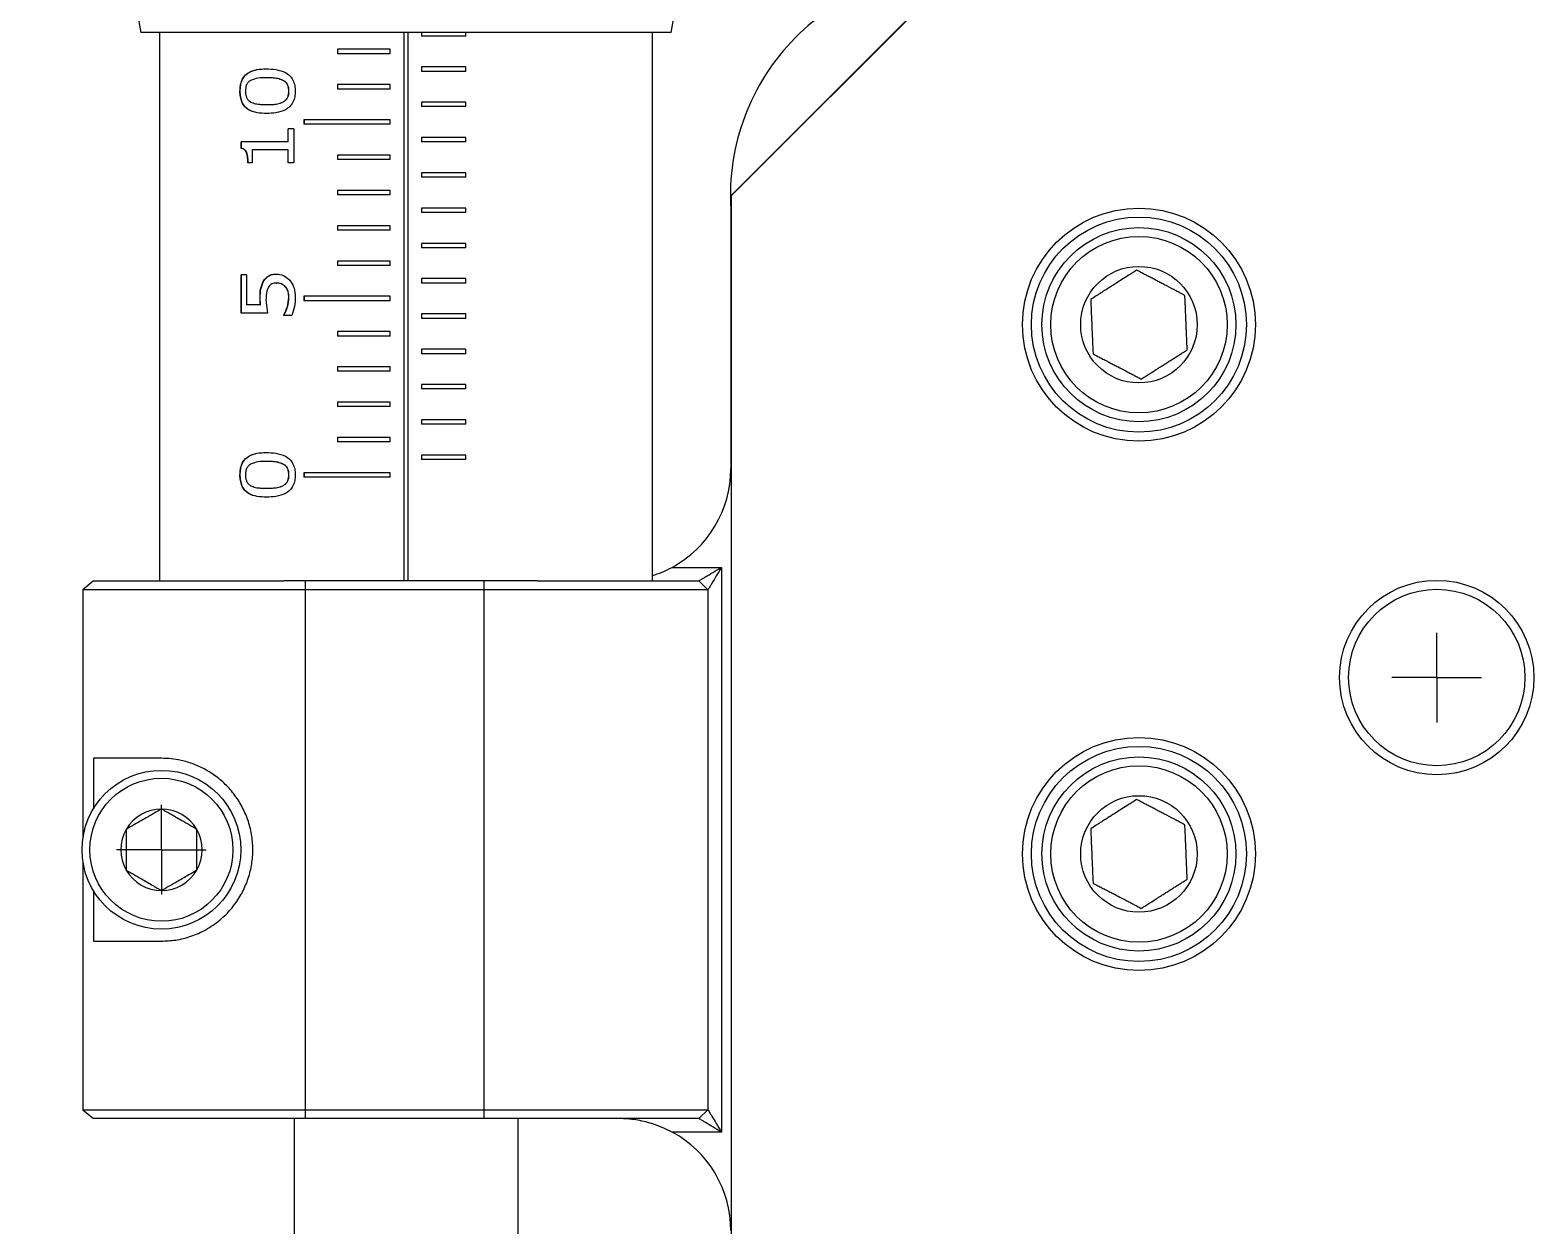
# Model space of a CAD drawing. Header units: millimetres. Extents: x 2 to 278, y 1 to 215.
# Drawn here: x 30.96 to 52.27, y 167.02 to 183.95 of the extents above; entities that cross this region are included whole.
import ezdxf

# ---------------------------------------------------------------- set-up
doc = ezdxf.new("R2010")
doc.units = ezdxf.units.MM
doc.styles.add('SLDTEXTSTYLE0', font='TXT', dxfattribs={"width": 0.75})
doc.dimstyles.new('SLDDIMSTYLE4', dxfattribs={"dimtxt": 2.116667, "dimasz": 3.175, "dimexe": 0, "dimexo": 0.0625, "dimgap": 0.529167, "dimtad": 0, "dimtih": 1, "dimtoh": 1, "dimdec": 1, "dimlfac": 2, "dimrnd": 1e-09, "dimzin": 4, "dimdsep": 46, "dimtxsty": 'SLDTEXTSTYLE0', "dimsah": 1, "dimcen": 0.09, "dimadec": 0, "dimazin": 1, "dimtfac": 1, "dimtdec": 1, "dimtofl": 0, "dimtmove": 0, "dimatfit": 3, "dimfxl": 1, "dimfrac": 2, "dimtolj": 1, "dimtzin": 12, "dimarcsym": 0})

# ---------------------------------------------------------------- blocks, each defined once
blk = doc.blocks.new('_D_10')
at = {"color": 7, "linetype": 'Continuous', "lineweight": 0}
for p, q in [((42.8, 184.773), (22.378, 184.773)), ((24.156, 184.773), (24.156, 172.316)), ((20.277, 168.523), (19.634, 168.523)), ((19.634, 168.523), (19.634, 165.16)), ((28.035, 168.523), (28.678, 168.523)), ((28.678, 168.523), (28.678, 165.16)), ((19.634, 165.16), (20.277, 165.16)), ((28.678, 165.16), (28.035, 165.16)), ((24.156, 152.273), (24.156, 164.731)), ((39.625, 152.273), (22.378, 152.273)), ((42.8, 152.273), (42.165, 152.273))]:
    blk.add_line(p, q, dxfattribs=at)
at = {"color": 7, "linetype": 'Continuous', "lineweight": 18}
for points in [[(24.156, 184.773), (23.648, 181.598), (24.664, 181.598)], [(24.156, 152.273), (24.664, 155.448), (23.648, 155.448)]]:
    blk.add_solid(points, dxfattribs=at)
at = {"color": 7, "linetype": 'Continuous', "lineweight": 18, "char_height": 2.1167, "attachment_point": 1, "style": 'SLDTEXTSTYLE0'}
for s, insert in [('65.0mm', (18.774, 171.681)), ('2.56in', (20.277, 167.889))]:
    blk.add_mtext(s, dxfattribs=dict(at, insert=insert))
blk = doc.blocks.new('SW_CENTERMARKSYMBOL_8')
at = {"color": 0, "linetype": 'Continuous', "lineweight": 18}
for q in [(0, 0.635), (-0.635, 0), (0, -0.635), (0.635, 0)]:
    blk.add_line((0, 0), q, dxfattribs=at)
blk = doc.blocks.new('SW_CENTERMARKSYMBOL_11')
at = {"color": 0, "linetype": 'Continuous', "lineweight": 18}
for q in [(0, 0.635), (-0.635, 0), (0, -0.635), (0.635, 0)]:
    blk.add_line((0, 0), q, dxfattribs=at)

msp = doc.modelspace()

# ---------------------------------------------------------------- linework, layer by layer
at = {"color": 7, "linetype": 'Continuous', "lineweight": 18}
for p, q in [((31.966, 187.086), (32.526, 183.911)), ((40.043, 183.911), (40.602, 187.086)), ((44.063, 184.773), (40.888, 181.598)), ((44.07, 184.773), (40.895, 181.598)), ((39.325, 183.911), (32.526, 183.911)), ((32.792, 183.911), (32.792, 176.143)), ((36.253, 183.911), (36.253, 176.143)), ((36.253, 183.911), (36.253, 176.143)), ((36.316, 176.143), (36.316, 183.911)), ((36.316, 176.143), (36.316, 183.911)), ((36.506, 183.911), (36.506, 183.862)), ((37.133, 183.862), (36.506, 183.862)), ((37.131, 183.862), (37.131, 183.911)), ((37.133, 183.862), (37.133, 183.911)), ((40.043, 183.911), (39.325, 183.911)), ((39.777, 176.143), (39.777, 183.911)), ((36.062, 183.675), (35.313, 183.675)), ((35.313, 183.675), (35.313, 183.612)), ((36.062, 183.612), (35.313, 183.612)), ((35.315, 183.675), (35.315, 183.612)), ((36.062, 183.612), (36.062, 183.675)), ((34.304, 183.398), (34.308, 183.398)), ((37.133, 183.425), (36.506, 183.425)), ((36.506, 183.425), (36.506, 183.362)), ((37.133, 183.362), (36.506, 183.362)), ((37.131, 183.362), (37.131, 183.425)), ((37.133, 183.362), (37.133, 183.425)), ((34.308, 183.271), (34.304, 183.271)), ((34.542, 183.235), (34.539, 183.235)), ((36.062, 183.175), (35.313, 183.175)), ((35.313, 183.175), (35.313, 183.112)), ((36.062, 183.112), (35.313, 183.112)), ((35.315, 183.175), (35.315, 183.112)), ((36.062, 183.112), (36.062, 183.175)), ((33.931, 183.082), (33.935, 183.082)), ((34.309, 182.892), (34.305, 182.892)), ((34.541, 182.927), (34.537, 182.927)), ((34.626, 183.082), (34.623, 183.082)), ((37.133, 182.925), (36.506, 182.925)), ((36.506, 182.925), (36.506, 182.862)), ((37.131, 182.862), (37.131, 182.925)), ((37.133, 182.862), (37.133, 182.925)), ((34.305, 182.765), (34.309, 182.765)), ((36.062, 182.675), (34.837, 182.675)), ((34.837, 182.675), (34.837, 182.612)), ((34.84, 182.675), (34.84, 182.612)), ((36.062, 182.612), (36.062, 182.675)), ((37.133, 182.862), (36.506, 182.862)), ((34.694, 182.547), (34.613, 182.547)), ((34.613, 182.363), (34.613, 182.547)), ((34.616, 182.363), (34.616, 182.547)), ((34.694, 182.547), (34.694, 182.064)), ((36.062, 182.612), (34.837, 182.612)), ((34.613, 182.363), (33.948, 182.363)), ((33.948, 182.27), (33.948, 182.363)), ((33.952, 182.27), (33.948, 182.27)), ((33.952, 182.27), (33.952, 182.363)), ((34.106, 182.248), (34.106, 182.064)), ((34.613, 182.248), (34.106, 182.248)), ((34.616, 182.363), (34.613, 182.363)), ((34.613, 182.064), (34.613, 182.248)), ((34.616, 182.248), (34.613, 182.248)), ((34.616, 182.064), (34.616, 182.248)), ((37.133, 182.425), (36.506, 182.425)), ((36.506, 182.425), (36.506, 182.362)), ((37.133, 182.362), (36.506, 182.362)), ((37.131, 182.362), (37.131, 182.425)), ((37.133, 182.362), (37.133, 182.425)), ((34.029, 182.209), (34.025, 182.209)), ((34.106, 182.064), (34.044, 182.064)), ((34.694, 182.064), (34.613, 182.064)), ((36.062, 182.175), (35.313, 182.175)), ((35.313, 182.175), (35.313, 182.112)), ((36.062, 182.112), (35.313, 182.112)), ((35.315, 182.175), (35.315, 182.112)), ((36.062, 182.112), (36.062, 182.175)), ((37.133, 181.925), (36.506, 181.925)), ((36.506, 181.925), (36.506, 181.862)), ((37.133, 181.862), (36.506, 181.862)), ((37.131, 181.862), (37.131, 181.925)), ((37.133, 181.862), (37.133, 181.925)), ((36.062, 181.675), (35.313, 181.675)), ((35.313, 181.675), (35.313, 181.612)), ((36.062, 181.612), (35.313, 181.612)), ((35.315, 181.675), (35.315, 181.612)), ((36.062, 181.612), (36.062, 181.675)), ((37.133, 181.425), (36.506, 181.425)), ((36.506, 181.425), (36.506, 181.362)), ((37.131, 181.362), (37.131, 181.425)), ((37.133, 181.362), (37.133, 181.425)), ((40.888, 181.598), (40.888, 177.731)), ((40.895, 181.598), (40.895, 163.037)), ((37.133, 181.362), (36.506, 181.362)), ((36.062, 181.175), (35.313, 181.175)), ((35.313, 181.175), (35.313, 181.112)), ((36.062, 181.112), (35.313, 181.112)), ((35.315, 181.175), (35.315, 181.112)), ((36.062, 181.112), (36.062, 181.175)), ((37.133, 180.925), (36.506, 180.925)), ((36.506, 180.925), (36.506, 180.862)), ((37.133, 180.862), (36.506, 180.862)), ((37.131, 180.862), (37.131, 180.925)), ((37.133, 180.862), (37.133, 180.925)), ((36.062, 180.675), (35.313, 180.675)), ((35.313, 180.675), (35.313, 180.612)), ((36.062, 180.612), (35.313, 180.612)), ((35.315, 180.675), (35.315, 180.612)), ((36.062, 180.612), (36.062, 180.675)), ((34.026, 180.478), (33.948, 180.478)), ((33.948, 179.938), (33.948, 180.478)), ((33.952, 179.938), (33.952, 180.478)), ((34.026, 180.478), (34.026, 180.053)), ((34.262, 180.387), (34.265, 180.387)), ((34.445, 180.49), (34.449, 180.49)), ((34.446, 180.363), (34.449, 180.363)), ((37.133, 180.425), (36.506, 180.425)), ((36.506, 180.425), (36.506, 180.362)), ((37.133, 180.362), (36.506, 180.362)), ((37.131, 180.362), (37.131, 180.425)), ((37.133, 180.362), (37.133, 180.425)), ((34.219, 180.053), (34.216, 180.154)), ((34.216, 180.154), (34.219, 180.154)), ((34.223, 180.053), (34.219, 180.154)), ((34.3, 180.125), (34.319, 179.938)), ((34.574, 180.31), (34.577, 180.31)), ((34.623, 180.156), (34.626, 180.156)), ((36.062, 180.175), (34.837, 180.175)), ((34.837, 180.175), (34.837, 180.112)), ((36.062, 180.112), (34.837, 180.112)), ((34.84, 180.175), (34.84, 180.112)), ((36.062, 180.112), (36.062, 180.175)), ((34.319, 179.938), (33.948, 179.938)), ((34.219, 180.053), (34.026, 180.053)), ((34.219, 180.053), (34.223, 180.053)), ((34.553, 179.903), (34.553, 179.912)), ((34.553, 179.912), (34.556, 179.912)), ((34.667, 179.903), (34.553, 179.903)), ((34.556, 179.903), (34.556, 179.912)), ((37.133, 179.925), (36.506, 179.925)), ((36.506, 179.925), (36.506, 179.862)), ((37.131, 179.862), (37.131, 179.925)), ((37.133, 179.862), (37.133, 179.925)), ((37.133, 179.862), (36.506, 179.862)), ((36.062, 179.675), (35.313, 179.675)), ((35.313, 179.675), (35.313, 179.612)), ((36.062, 179.612), (35.313, 179.612)), ((35.315, 179.675), (35.315, 179.612)), ((36.062, 179.612), (36.062, 179.675)), ((37.133, 179.425), (36.506, 179.425)), ((36.506, 179.425), (36.506, 179.362)), ((37.133, 179.362), (36.506, 179.362)), ((37.131, 179.362), (37.131, 179.425)), ((37.133, 179.362), (37.133, 179.425)), ((36.062, 179.175), (35.313, 179.175)), ((35.313, 179.175), (35.313, 179.112)), ((36.062, 179.112), (35.313, 179.112)), ((35.315, 179.175), (35.315, 179.112)), ((36.062, 179.112), (36.062, 179.175)), ((37.133, 178.925), (36.506, 178.925)), ((36.506, 178.925), (36.506, 178.862)), ((37.133, 178.862), (36.506, 178.862)), ((37.131, 178.862), (37.131, 178.925)), ((37.133, 178.862), (37.133, 178.925)), ((36.062, 178.675), (35.313, 178.675)), ((35.313, 178.675), (35.313, 178.612)), ((35.315, 178.675), (35.315, 178.612)), ((36.062, 178.612), (36.062, 178.675)), ((36.062, 178.612), (35.313, 178.612)), ((36.506, 178.425), (36.506, 178.362)), ((37.133, 178.425), (36.506, 178.425)), ((37.131, 178.362), (37.131, 178.425)), ((37.133, 178.362), (37.133, 178.425)), ((37.133, 178.362), (36.506, 178.362)), ((36.062, 178.175), (35.313, 178.175)), ((35.313, 178.175), (35.313, 178.112)), ((36.062, 178.112), (35.313, 178.112)), ((35.315, 178.175), (35.315, 178.112)), ((36.062, 178.112), (36.062, 178.175)), ((34.304, 177.961), (34.308, 177.961)), ((34.308, 177.834), (34.304, 177.834)), ((34.542, 177.798), (34.539, 177.798)), ((37.133, 177.925), (36.506, 177.925)), ((36.506, 177.925), (36.506, 177.862)), ((37.133, 177.862), (36.506, 177.862)), ((37.131, 177.862), (37.131, 177.925)), ((37.133, 177.862), (37.133, 177.925)), ((33.931, 177.645), (33.935, 177.645)), ((34.626, 177.645), (34.623, 177.645)), ((36.062, 177.675), (34.837, 177.675)), ((34.837, 177.675), (34.837, 177.612)), ((36.062, 177.612), (34.837, 177.612)), ((34.84, 177.675), (34.84, 177.612)), ((36.062, 177.612), (36.062, 177.675)), ((34.309, 177.455), (34.305, 177.455)), ((34.541, 177.49), (34.537, 177.49)), ((34.305, 177.329), (34.309, 177.329)), ((40.055, 176.334), (40.755, 176.334)), ((40.755, 176.334), (40.755, 168.333)), ((31.853, 176.143), (31.705, 176.016)), ((31.846, 176.143), (31.853, 176.143)), ((31.853, 176.143), (34.553, 176.143)), ((36.253, 176.143), (34.553, 176.143)), ((34.856, 176.143), (34.856, 176.016)), ((36.253, 176.143), (36.253, 176.143)), ((36.316, 176.143), (36.253, 176.143)), ((38.152, 176.143), (36.316, 176.143)), ((36.316, 176.143), (36.316, 176.143)), ((37.389, 176.143), (37.389, 176.016)), ((38.152, 176.143), (40.437, 176.143)), ((40.437, 176.143), (40.564, 176.016)), ((34.856, 176.016), (31.705, 176.016)), ((31.705, 176.016), (31.705, 172.502)), ((37.389, 176.016), (34.856, 176.016)), ((34.856, 176.016), (34.856, 168.65)), ((40.564, 176.016), (37.389, 176.016)), ((37.389, 176.016), (37.389, 168.65)), ((40.564, 176.016), (40.564, 168.65)), ((32.818, 173.629), (31.853, 173.629)), ((31.853, 173.629), (31.853, 172.912)), ((31.705, 172.164), (31.705, 168.65)), ((31.853, 171.755), (31.853, 171.038)), ((31.853, 171.038), (32.818, 171.038)), ((31.705, 168.65), (34.856, 168.65)), ((31.705, 168.65), (31.853, 168.523)), ((34.856, 168.65), (37.389, 168.65)), ((34.856, 168.65), (34.856, 168.523)), ((37.389, 168.65), (40.564, 168.65)), ((37.389, 168.65), (37.389, 168.523)), ((40.564, 168.65), (40.437, 168.523)), ((31.853, 168.523), (31.846, 168.523)), ((34.856, 168.523), (31.853, 168.523)), ((34.697, 168.523), (34.697, 162.195)), ((37.389, 168.523), (34.856, 168.523)), ((40.437, 168.523), (37.389, 168.523)), ((37.872, 162.195), (37.872, 168.523)), ((40.755, 168.333), (40.055, 168.333))]:
    msp.add_line(p, q, dxfattribs=at)
for centre, radius in [((46.673, 179.773), 1.651), ((46.673, 179.773), 1.524), ((46.673, 179.773), 1.375), ((46.673, 179.773), 1.25), ((46.673, 179.773), 0.826), ((50.894, 174.773), 1.377), ((50.894, 174.773), 1.25), ((46.673, 172.273), 1.651), ((46.673, 172.273), 1.524), ((46.673, 172.273), 1.375), ((46.673, 172.273), 1.25), ((32.818, 172.333), 1.125), ((32.818, 172.333), 1.013), ((46.673, 172.273), 0.826)]:
    msp.add_circle(centre, radius, dxfattribs=at)
for centre, radius, start, end in [((44.057, 181.604), 3.175, 87.042, 183.523), ((39.301, 177.731), 1.587, 298.3576, 0), ((32.818, 172.333), 0.577, 90, 150), ((32.818, 172.333), 0.577, 30, 90), ((32.818, 172.333), 0.577, 150, 210), ((32.818, 172.333), 0.577, 330, 30), ((32.818, 172.333), 0.577, 210, 270), ((32.818, 172.333), 0.577, 270, 330), ((39.301, 166.936), 1.588, 0, 61.6424)]:
    msp.add_arc(centre, radius, start, end, dxfattribs=at)
for points, knots in [([(33.931, 183.082), (33.932, 183.109), (33.934, 183.163), (33.956, 183.24), (33.996, 183.304), (34.067, 183.36), (34.171, 183.393), (34.26, 183.396), (34.304, 183.398)], [0, 0, 0, 0, 0.1251026, 0.2499645, 0.3747192, 0.4997107, 0.7495262, 1, 1, 1, 1]), ([(33.935, 183.082), (33.936, 183.109), (33.938, 183.163), (33.96, 183.24), (34, 183.304), (34.071, 183.36), (34.175, 183.393), (34.263, 183.396), (34.308, 183.398)], [0, 0, 0, 0, 0.125246, 0.250224, 0.375031, 0.500004, 0.749689, 1, 1, 1, 1]), ([(34.304, 183.398), (34.349, 183.396), (34.439, 183.393), (34.556, 183.361), (34.639, 183.304), (34.685, 183.24), (34.706, 183.176), (34.714, 183.122), (34.714, 183.095), (34.715, 183.082)], [0, 0, 0, 0, 0.25044, 0.500207, 0.629487, 0.749895, 0.874727, 0.93735, 1, 1, 1, 1]), ([(34.082, 183.234), (34.071, 183.227), (34.049, 183.212), (34.024, 183.175), (34.01, 183.13), (34.009, 183.098), (34.009, 183.082)], [0, 0, 0, 0, 0.250232, 0.499987, 0.749663, 1, 1, 1, 1]), ([(34.304, 183.271), (34.265, 183.272), (34.188, 183.272), (34.117, 183.247), (34.082, 183.234)], [0, 0, 0, 0, 0.501133, 1, 1, 1, 1]), ([(34.539, 183.235), (34.514, 183.244), (34.464, 183.263), (34.384, 183.27), (34.332, 183.271), (34.304, 183.271)], [0, 0, 0, 0, 0.326431, 0.639161, 1, 1, 1, 1]), ([(34.542, 183.235), (34.517, 183.244), (34.468, 183.263), (34.388, 183.27), (34.336, 183.271), (34.308, 183.271)], [0, 0, 0, 0, 0.326457, 0.639193, 1, 1, 1, 1]), ([(34.623, 183.082), (34.623, 183.09), (34.622, 183.106), (34.618, 183.138), (34.605, 183.176), (34.577, 183.213), (34.552, 183.227), (34.539, 183.235)], [0, 0, 0, 0, 0.1253849, 0.2506913, 0.5004739, 0.7499901, 1, 1, 1, 1]), ([(34.626, 183.082), (34.626, 183.09), (34.625, 183.106), (34.621, 183.138), (34.608, 183.176), (34.58, 183.213), (34.555, 183.227), (34.542, 183.235)], [0, 0, 0, 0, 0.1254603, 0.250837, 0.5007092, 0.7501767, 1, 1, 1, 1]), ([(34.305, 182.765), (34.261, 182.767), (34.172, 182.77), (34.067, 182.802), (33.995, 182.86), (33.956, 182.923), (33.938, 182.987), (33.932, 183.041), (33.931, 183.068), (33.931, 183.082)], [0, 0, 0, 0, 0.250452, 0.500192, 0.629391, 0.749903, 0.874732, 0.937345, 1, 1, 1, 1]), ([(34.309, 182.765), (34.264, 182.767), (34.176, 182.77), (34.071, 182.802), (34, 182.86), (33.96, 182.923), (33.943, 182.987), (33.936, 183.041), (33.936, 183.068), (33.935, 183.082)], [0, 0, 0, 0, 0.2503, 0.499958, 0.6291, 0.749638, 0.874569, 0.937272, 1, 1, 1, 1]), ([(34.009, 183.082), (34.009, 183.074), (34.009, 183.057), (34.013, 183.026), (34.024, 182.987), (34.049, 182.951), (34.071, 182.935), (34.082, 182.928)], [0, 0, 0, 0, 0.1253765, 0.2506743, 0.5003908, 0.7499164, 1, 1, 1, 1]), ([(34.082, 182.928), (34.105, 182.918), (34.151, 182.9), (34.226, 182.894), (34.278, 182.893), (34.305, 182.892)], [0, 0, 0, 0, 0.325841, 0.649315, 1, 1, 1, 1]), ([(34.715, 183.082), (34.713, 183.054), (34.711, 183), (34.685, 182.922), (34.638, 182.859), (34.556, 182.802), (34.44, 182.77), (34.35, 182.767), (34.305, 182.765)], [0, 0, 0, 0, 0.125107, 0.249985, 0.37472, 0.499695, 0.749519, 1, 1, 1, 1]), ([(34.305, 182.892), (34.332, 182.892), (34.384, 182.893), (34.463, 182.898), (34.512, 182.917), (34.537, 182.927)], [0, 0, 0, 0, 0.353697, 0.673027, 1, 1, 1, 1]), ([(34.309, 182.892), (34.336, 182.892), (34.387, 182.893), (34.466, 182.898), (34.516, 182.917), (34.541, 182.927)], [0, 0, 0, 0, 0.35368, 0.672999, 1, 1, 1, 1]), ([(34.537, 182.927), (34.544, 182.931), (34.557, 182.937), (34.58, 182.956), (34.605, 182.986), (34.621, 183.033), (34.622, 183.065), (34.623, 183.082)], [0, 0, 0, 0, 0.125347, 0.250608, 0.500107, 0.74966, 1, 1, 1, 1]), ([(34.541, 182.927), (34.547, 182.931), (34.56, 182.937), (34.583, 182.956), (34.608, 182.986), (34.624, 183.033), (34.625, 183.065), (34.626, 183.082)], [0, 0, 0, 0, 0.125241, 0.250421, 0.499867, 0.74951, 1, 1, 1, 1]), ([(34.025, 182.209), (34.02, 182.218), (34.012, 182.236), (33.993, 182.256), (33.971, 182.267), (33.956, 182.269), (33.948, 182.27)], [0, 0, 0, 0, 0.255335, 0.499893, 0.749686, 1, 1, 1, 1]), ([(34.029, 182.209), (34.024, 182.218), (34.016, 182.236), (33.997, 182.256), (33.976, 182.267), (33.96, 182.269), (33.952, 182.27)], [0, 0, 0, 0, 0.255499, 0.500101, 0.749817, 1, 1, 1, 1]), ([(34.044, 182.064), (34.043, 182.089), (34.042, 182.139), (34.031, 182.186), (34.025, 182.209)], [0, 0, 0, 0, 0.501078, 1, 1, 1, 1]), ([(34.048, 182.064), (34.047, 182.089), (34.046, 182.139), (34.035, 182.186), (34.029, 182.209)], [0, 0, 0, 0, 0.501108, 1, 1, 1, 1]), ([(46.64, 180.544), (46.618, 180.53), (46.579, 180.506), (46.51, 180.461), (46.437, 180.415), (46.364, 180.368), (46.303, 180.33), (46.251, 180.297), (46.198, 180.263), (46.149, 180.232), (46.105, 180.204), (46.053, 180.171), (46.015, 180.147), (45.989, 180.13)], [0, 0, 0, 0, 0.10775, 0.189487, 0.327361, 0.439781, 0.516277, 0.593427, 0.672511, 0.75218, 0.813776, 0.875543, 1, 1, 1, 1]), ([(47.324, 180.187), (47.301, 180.199), (47.26, 180.22), (47.176, 180.265), (47.099, 180.305), (47.021, 180.345), (46.97, 180.372), (46.915, 180.401), (46.86, 180.43), (46.805, 180.458), (46.752, 180.486), (46.697, 180.515), (46.66, 180.534), (46.64, 180.544)], [0, 0, 0, 0, 0.107761, 0.189507, 0.38001, 0.439703, 0.516208, 0.593367, 0.67246, 0.752139, 0.829242, 0.906666, 1, 1, 1, 1]), ([(34.216, 180.154), (34.216, 180.195), (34.217, 180.277), (34.247, 180.35), (34.262, 180.387)], [0, 0, 0, 0, 0.501272, 1, 1, 1, 1]), ([(34.219, 180.154), (34.22, 180.195), (34.22, 180.277), (34.25, 180.35), (34.265, 180.387)], [0, 0, 0, 0, 0.501336, 1, 1, 1, 1]), ([(34.262, 180.387), (34.273, 180.403), (34.294, 180.436), (34.34, 180.47), (34.391, 180.487), (34.427, 180.489), (34.445, 180.49)], [0, 0, 0, 0, 0.24986, 0.499718, 0.749644, 1, 1, 1, 1]), ([(34.265, 180.387), (34.276, 180.403), (34.298, 180.436), (34.344, 180.47), (34.395, 180.487), (34.431, 180.489), (34.449, 180.49)], [0, 0, 0, 0, 0.250006, 0.499887, 0.749746, 1, 1, 1, 1]), ([(34.446, 180.363), (34.425, 180.361), (34.392, 180.358), (34.355, 180.332), (34.342, 180.312), (34.335, 180.303)], [0, 0, 0, 0, 0.499042, 0.749645, 1, 1, 1, 1]), ([(34.445, 180.49), (34.48, 180.486), (34.55, 180.479), (34.607, 180.429), (34.636, 180.404)], [0, 0, 0, 0, 0.500482, 1, 1, 1, 1]), ([(34.574, 180.31), (34.565, 180.319), (34.548, 180.336), (34.504, 180.359), (34.469, 180.361), (34.446, 180.363)], [0, 0, 0, 0, 0.250186, 0.500447, 1, 1, 1, 1]), ([(34.577, 180.31), (34.569, 180.319), (34.551, 180.336), (34.507, 180.359), (34.473, 180.361), (34.449, 180.363)], [0, 0, 0, 0, 0.25029, 0.500563, 1, 1, 1, 1]), ([(34.636, 180.404), (34.648, 180.387), (34.674, 180.353), (34.708, 180.272), (34.712, 180.205), (34.715, 180.161)], [0, 0, 0, 0, 0.250279, 0.500639, 1, 1, 1, 1]), ([(34.335, 180.303), (34.328, 180.29), (34.314, 180.263), (34.302, 180.203), (34.301, 180.156), (34.3, 180.125)], [0, 0, 0, 0, 0.2497179, 0.4997811, 1, 1, 1, 1]), ([(34.553, 179.912), (34.572, 179.95), (34.61, 180.026), (34.619, 180.113), (34.623, 180.156)], [0, 0, 0, 0, 0.501144, 1, 1, 1, 1]), ([(34.556, 179.912), (34.575, 179.95), (34.613, 180.026), (34.622, 180.113), (34.626, 180.156)], [0, 0, 0, 0, 0.501069, 1, 1, 1, 1]), ([(34.623, 180.156), (34.621, 180.185), (34.619, 180.227), (34.601, 180.271), (34.587, 180.295), (34.579, 180.305), (34.574, 180.31)], [0, 0, 0, 0, 0.499418, 0.749453, 0.874699, 1, 1, 1, 1]), ([(34.626, 180.156), (34.624, 180.185), (34.622, 180.227), (34.604, 180.271), (34.59, 180.295), (34.582, 180.305), (34.577, 180.31)], [0, 0, 0, 0, 0.499535, 0.749559, 0.874765, 1, 1, 1, 1]), ([(34.715, 180.161), (34.713, 180.117), (34.709, 180.028), (34.681, 179.945), (34.667, 179.903)], [0, 0, 0, 0, 0.4995278, 1, 1, 1, 1]), ([(45.989, 180.13), (45.991, 180.078), (45.996, 179.97), (46.004, 179.771), (46.014, 179.557), (46.019, 179.42), (46.022, 179.36)], [0, 0, 0, 0, 0.21645, 0.4403, 0.751892, 1, 1, 1, 1]), ([(47.357, 179.416), (47.356, 179.442), (47.354, 179.488), (47.351, 179.56), (47.348, 179.625), (47.345, 179.691), (47.342, 179.774), (47.338, 179.857), (47.335, 179.94), (47.332, 180.002), (47.33, 180.061), (47.327, 180.123), (47.325, 180.165), (47.324, 180.187)], [0, 0, 0, 0, 0.107756, 0.189499, 0.284443, 0.361894, 0.439907, 0.594038, 0.672484, 0.752158, 0.829255, 0.906673, 1, 1, 1, 1]), ([(46.022, 179.36), (46.045, 179.347), (46.086, 179.326), (46.149, 179.293), (46.207, 179.263), (46.266, 179.232), (46.321, 179.204), (46.395, 179.165), (46.469, 179.126), (46.541, 179.088), (46.594, 179.061), (46.649, 179.032), (46.686, 179.013), (46.706, 179.002)], [0, 0, 0, 0, 0.107754, 0.189495, 0.284438, 0.361887, 0.439898, 0.516398, 0.672481, 0.752155, 0.829253, 0.906672, 1, 1, 1, 1]), ([(46.706, 179.002), (46.728, 179.017), (46.767, 179.041), (46.847, 179.092), (46.921, 179.139), (46.994, 179.186), (47.043, 179.217), (47.095, 179.25), (47.148, 179.284), (47.2, 179.317), (47.251, 179.349), (47.303, 179.382), (47.338, 179.404), (47.357, 179.416)], [0, 0, 0, 0, 0.107762, 0.189509, 0.380015, 0.439708, 0.516213, 0.593371, 0.672464, 0.752143, 0.829245, 0.906667, 1, 1, 1, 1]), ([(33.931, 177.645), (33.932, 177.672), (33.934, 177.726), (33.956, 177.804), (33.996, 177.867), (34.067, 177.923), (34.171, 177.956), (34.26, 177.959), (34.304, 177.961)], [0, 0, 0, 0, 0.125103, 0.249964, 0.374719, 0.499711, 0.749526, 1, 1, 1, 1]), ([(33.935, 177.645), (33.936, 177.672), (33.938, 177.726), (33.96, 177.804), (34, 177.867), (34.071, 177.923), (34.175, 177.956), (34.263, 177.959), (34.308, 177.961)], [0, 0, 0, 0, 0.125246, 0.250224, 0.375031, 0.500004, 0.749689, 1, 1, 1, 1]), ([(34.082, 177.797), (34.071, 177.79), (34.049, 177.775), (34.024, 177.738), (34.01, 177.693), (34.009, 177.661), (34.009, 177.645)], [0, 0, 0, 0, 0.250232, 0.499987, 0.749663, 1, 1, 1, 1]), ([(34.304, 177.834), (34.265, 177.835), (34.188, 177.835), (34.117, 177.81), (34.082, 177.797)], [0, 0, 0, 0, 0.501133, 1, 1, 1, 1]), ([(34.304, 177.961), (34.349, 177.959), (34.439, 177.956), (34.556, 177.924), (34.639, 177.867), (34.685, 177.803), (34.706, 177.739), (34.714, 177.686), (34.714, 177.658), (34.715, 177.645)], [0, 0, 0, 0, 0.25044, 0.500207, 0.629487, 0.749895, 0.874727, 0.93735, 1, 1, 1, 1]), ([(34.539, 177.798), (34.514, 177.807), (34.464, 177.826), (34.384, 177.833), (34.332, 177.834), (34.304, 177.834)], [0, 0, 0, 0, 0.326431, 0.639161, 1, 1, 1, 1]), ([(34.542, 177.798), (34.517, 177.807), (34.468, 177.826), (34.388, 177.833), (34.336, 177.834), (34.308, 177.834)], [0, 0, 0, 0, 0.3264567, 0.6391929, 1, 1, 1, 1]), ([(34.623, 177.645), (34.623, 177.653), (34.622, 177.669), (34.618, 177.701), (34.605, 177.739), (34.577, 177.776), (34.552, 177.791), (34.539, 177.798)], [0, 0, 0, 0, 0.125385, 0.250691, 0.500474, 0.74999, 1, 1, 1, 1]), ([(34.626, 177.645), (34.626, 177.653), (34.625, 177.669), (34.621, 177.701), (34.608, 177.739), (34.58, 177.776), (34.555, 177.791), (34.542, 177.798)], [0, 0, 0, 0, 0.1254603, 0.250837, 0.5007092, 0.7501767, 1, 1, 1, 1]), ([(34.305, 177.329), (34.261, 177.33), (34.172, 177.333), (34.067, 177.366), (33.995, 177.423), (33.956, 177.487), (33.938, 177.55), (33.932, 177.604), (33.931, 177.631), (33.931, 177.645)], [0, 0, 0, 0, 0.2504517, 0.5001919, 0.6293909, 0.7499031, 0.8747324, 0.9373454, 1, 1, 1, 1]), ([(34.309, 177.329), (34.264, 177.33), (34.176, 177.333), (34.071, 177.366), (34, 177.423), (33.96, 177.487), (33.943, 177.55), (33.936, 177.604), (33.936, 177.631), (33.935, 177.645)], [0, 0, 0, 0, 0.2503, 0.499958, 0.6291, 0.749638, 0.874569, 0.937272, 1, 1, 1, 1]), ([(34.009, 177.645), (34.009, 177.637), (34.009, 177.621), (34.013, 177.589), (34.024, 177.551), (34.049, 177.514), (34.071, 177.499), (34.082, 177.491)], [0, 0, 0, 0, 0.1253765, 0.2506743, 0.5003908, 0.7499164, 1, 1, 1, 1]), ([(34.715, 177.645), (34.713, 177.618), (34.711, 177.563), (34.685, 177.486), (34.638, 177.422), (34.556, 177.366), (34.44, 177.333), (34.35, 177.33), (34.305, 177.329)], [0, 0, 0, 0, 0.125107, 0.249985, 0.37472, 0.499695, 0.749519, 1, 1, 1, 1]), ([(34.537, 177.49), (34.544, 177.494), (34.557, 177.501), (34.58, 177.519), (34.605, 177.549), (34.621, 177.596), (34.622, 177.628), (34.623, 177.645)], [0, 0, 0, 0, 0.125347, 0.250608, 0.500107, 0.74966, 1, 1, 1, 1]), ([(34.541, 177.49), (34.547, 177.494), (34.56, 177.501), (34.583, 177.519), (34.608, 177.549), (34.624, 177.596), (34.625, 177.628), (34.626, 177.645)], [0, 0, 0, 0, 0.125241, 0.250421, 0.499867, 0.74951, 1, 1, 1, 1]), ([(34.082, 177.491), (34.105, 177.482), (34.151, 177.463), (34.226, 177.457), (34.278, 177.456), (34.305, 177.455)], [0, 0, 0, 0, 0.325841, 0.649315, 1, 1, 1, 1]), ([(34.305, 177.455), (34.332, 177.456), (34.384, 177.457), (34.463, 177.462), (34.512, 177.481), (34.537, 177.49)], [0, 0, 0, 0, 0.353697, 0.673027, 1, 1, 1, 1]), ([(34.309, 177.455), (34.336, 177.456), (34.387, 177.457), (34.466, 177.462), (34.516, 177.481), (34.541, 177.49)], [0, 0, 0, 0, 0.35368, 0.672999, 1, 1, 1, 1]), ([(39.777, 176.217), (39.822, 176.232), (39.917, 176.264), (40.008, 176.31), (40.055, 176.334)], [0, 0, 0, 0, 0.483511, 1, 1, 1, 1]), ([(40.437, 176.143), (40.439, 176.144), (40.441, 176.146), (40.461, 176.158), (40.491, 176.176), (40.548, 176.21), (40.637, 176.263), (40.714, 176.309), (40.755, 176.334)], [0, 0, 0, 0, 0.083972, 0.176035, 0.281426, 0.402033, 0.683916, 1, 1, 1, 1]), ([(40.755, 176.334), (40.73, 176.293), (40.684, 176.216), (40.63, 176.127), (40.597, 176.07), (40.579, 176.04), (40.567, 176.02), (40.565, 176.018), (40.564, 176.016)], [0, 0, 0, 0, 0.3160843, 0.5979674, 0.7185739, 0.8239653, 0.9160281, 1, 1, 1, 1]), ([(32.818, 171.038), (32.885, 171.041), (33.02, 171.047), (33.234, 171.1), (33.45, 171.194), (33.643, 171.326), (33.807, 171.488), (33.933, 171.662), (34.027, 171.854), (34.089, 172.054), (34.117, 172.264), (34.111, 172.475), (34.071, 172.684), (33.997, 172.882), (33.893, 173.066), (33.764, 173.226), (33.613, 173.362), (33.448, 173.47), (33.274, 173.551), (33.108, 173.599), (32.955, 173.625), (32.864, 173.627), (32.818, 173.629)], [0, 0, 0, 0, 0.058605, 0.118736, 0.177436, 0.238474, 0.288605, 0.340383, 0.387625, 0.436224, 0.483722, 0.532576, 0.580436, 0.629693, 0.677361, 0.726441, 0.773637, 0.822161, 0.870269, 0.919539, 0.959535, 1, 1, 1, 1]), ([(32.818, 172.911), (32.783, 172.891), (32.714, 172.851), (32.585, 172.776), (32.446, 172.696), (32.357, 172.645), (32.318, 172.622)], [0, 0, 0, 0, 0.2164446, 0.4402884, 0.7518824, 1, 1, 1, 1]), ([(33.318, 172.622), (33.283, 172.642), (33.214, 172.682), (33.085, 172.757), (32.946, 172.837), (32.857, 172.888), (32.818, 172.911)], [0, 0, 0, 0, 0.216445, 0.440288, 0.751882, 1, 1, 1, 1]), ([(46.64, 173.044), (46.618, 173.03), (46.579, 173.006), (46.51, 172.961), (46.437, 172.915), (46.364, 172.868), (46.303, 172.83), (46.251, 172.797), (46.198, 172.763), (46.149, 172.732), (46.105, 172.704), (46.053, 172.671), (46.015, 172.647), (45.989, 172.63)], [0, 0, 0, 0, 0.10775, 0.189487, 0.327361, 0.439781, 0.516277, 0.593427, 0.672511, 0.75218, 0.813776, 0.875543, 1, 1, 1, 1]), ([(47.324, 172.687), (47.301, 172.699), (47.26, 172.72), (47.176, 172.765), (47.099, 172.805), (47.021, 172.845), (46.97, 172.872), (46.915, 172.901), (46.86, 172.93), (46.805, 172.958), (46.752, 172.986), (46.697, 173.015), (46.66, 173.034), (46.64, 173.044)], [0, 0, 0, 0, 0.107761, 0.189507, 0.38001, 0.439703, 0.516208, 0.593367, 0.67246, 0.752139, 0.829242, 0.906666, 1, 1, 1, 1]), ([(47.357, 171.916), (47.356, 171.942), (47.354, 171.988), (47.351, 172.06), (47.348, 172.125), (47.345, 172.191), (47.342, 172.274), (47.338, 172.357), (47.335, 172.44), (47.332, 172.502), (47.33, 172.561), (47.327, 172.623), (47.325, 172.665), (47.324, 172.687)], [0, 0, 0, 0, 0.107756, 0.189499, 0.284443, 0.361894, 0.439907, 0.594038, 0.672484, 0.752158, 0.829255, 0.906673, 1, 1, 1, 1]), ([(32.318, 172.622), (32.318, 172.589), (32.318, 172.497), (32.318, 172.327), (32.318, 172.162), (32.318, 172.073), (32.318, 172.045)], [0, 0, 0, 0, 0.180942, 0.506293, 0.843975, 1, 1, 1, 1]), ([(33.318, 172.045), (33.318, 172.052), (33.318, 172.073), (33.318, 172.101), (33.318, 172.139), (33.318, 172.178), (33.318, 172.227), (33.318, 172.278), (33.318, 172.328), (33.318, 172.378), (33.318, 172.426), (33.318, 172.475), (33.318, 172.515), (33.318, 172.556), (33.318, 172.589), (33.318, 172.614), (33.318, 172.622)], [0, 0, 0, 0, 0.03883, 0.1166, 0.155556, 0.238619, 0.322154, 0.407544, 0.493762, 0.57354, 0.654037, 0.736529, 0.819573, 0.864564, 0.954781, 1, 1, 1, 1]), ([(45.989, 172.63), (45.991, 172.578), (45.996, 172.47), (46.004, 172.271), (46.014, 172.057), (46.019, 171.92), (46.022, 171.86)], [0, 0, 0, 0, 0.21645, 0.4403, 0.751892, 1, 1, 1, 1]), ([(32.318, 172.045), (32.352, 172.025), (32.422, 171.985), (32.551, 171.91), (32.69, 171.83), (32.778, 171.779), (32.818, 171.756)], [0, 0, 0, 0, 0.216445, 0.440288, 0.751882, 1, 1, 1, 1]), ([(32.818, 171.756), (32.852, 171.776), (32.922, 171.816), (33.051, 171.891), (33.19, 171.971), (33.278, 172.022), (33.318, 172.045)], [0, 0, 0, 0, 0.216445, 0.440288, 0.751882, 1, 1, 1, 1]), ([(46.022, 171.86), (46.045, 171.847), (46.086, 171.826), (46.149, 171.793), (46.207, 171.763), (46.266, 171.732), (46.321, 171.704), (46.395, 171.665), (46.469, 171.626), (46.541, 171.588), (46.594, 171.561), (46.649, 171.532), (46.686, 171.513), (46.706, 171.502)], [0, 0, 0, 0, 0.107754, 0.189495, 0.284438, 0.361887, 0.439898, 0.516398, 0.672481, 0.752155, 0.829253, 0.906672, 1, 1, 1, 1]), ([(46.706, 171.502), (46.728, 171.517), (46.767, 171.541), (46.847, 171.592), (46.921, 171.639), (46.994, 171.686), (47.043, 171.717), (47.095, 171.75), (47.148, 171.784), (47.2, 171.817), (47.251, 171.849), (47.303, 171.882), (47.338, 171.904), (47.357, 171.916)], [0, 0, 0, 0, 0.107762, 0.189509, 0.380015, 0.439708, 0.516213, 0.593371, 0.672464, 0.752143, 0.829245, 0.906667, 1, 1, 1, 1]), ([(40.564, 168.65), (40.565, 168.649), (40.567, 168.646), (40.579, 168.626), (40.597, 168.596), (40.63, 168.54), (40.684, 168.451), (40.73, 168.374), (40.755, 168.333)], [0, 0, 0, 0, 0.0839719, 0.1760347, 0.2814261, 0.4020326, 0.6839157, 1, 1, 1, 1]), ([(40.055, 168.333), (39.961, 168.377), (39.793, 168.455), (39.54, 168.51), (39.383, 168.523), (39.302, 168.523), (39.301, 168.523)], [0, 0, 0, 0, 0.383789, 0.684789, 0.993047, 1, 1, 1, 1]), ([(40.755, 168.333), (40.714, 168.357), (40.637, 168.404), (40.548, 168.457), (40.491, 168.491), (40.461, 168.509), (40.441, 168.521), (40.439, 168.523), (40.437, 168.523)], [0, 0, 0, 0, 0.3160843, 0.5979674, 0.7185739, 0.8239653, 0.9160281, 1, 1, 1, 1])]:
    msp.add_open_spline(points, degree=3, knots=knots, dxfattribs=at)

# ---------------------------------------------------------------- block references
at = {"color": 7, "linetype": 'Continuous', "lineweight": 0}
for name, p in [('SW_CENTERMARKSYMBOL_8', (50.894, 174.773)), ('SW_CENTERMARKSYMBOL_11', (32.818, 172.333))]:
    msp.add_blockref(name, p, dxfattribs=at)

# ---------------------------------------------------------------- dimensions: what is measured, and where the dimension line sits
at = {"color": 7, "linetype": 'Continuous', "lineweight": 18}
dim = msp.add_linear_dim(base=(24.156, 184.773), p1=(44.07, 152.273), p2=(44.07, 184.773), angle=90, dimstyle='SLDDIMSTYLE4', dxfattribs=at)
dim.commit()
dim.dimension.update_dxf_attribs({"geometry": '_D_10', "text_midpoint": (24.156, 168.523), "dimtype": 160})

doc.saveas('drawing.dxf')
